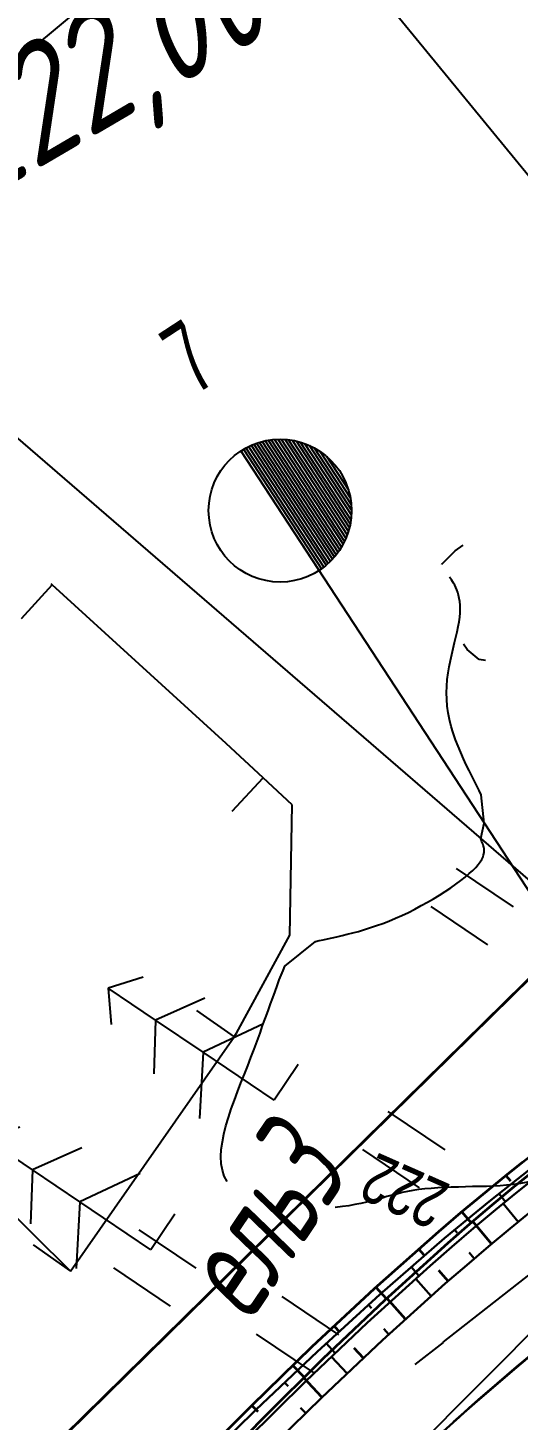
# Model space of a CAD drawing. Header units: millimetres. Extents: x -1799 to 6962, y -1020 to 4121.
# Drawn here: x 3992.9 to 4010.05, y 3305.39 to 3354.1 of the extents above; entities that cross this region are included whole.
import ezdxf
from ezdxf import colors
from ezdxf.entities.mleader import LeaderData, LeaderLine
from ezdxf.math import Vec2, Vec3

# ---------------------------------------------------------------- set-up
doc = ezdxf.new("R2010")
doc.units = ezdxf.units.MM
doc.linetypes.add('CONTI', pattern=[0])
for name, color, linetype, lineweight in [('10', 1, 'Continuous', 35), ('КОПИЯ_ОСЬ_13_ОТКОСЫ', 7, 'Continuous', 30), ('ОСЬ_ВЕРХ_ПОКРЫТИЯ_ОСЬ', 1, 'Continuous', 30), ('Ось_примыкания', 1, 'Continuous', 35), ('Отметки', 5, 'Continuous', 30)]:
    doc.layers.add(name, color=color, linetype=linetype, lineweight=lineweight)
for name, color, linetype in [('GOR_BDEFAULT', 212, 'CONTI'), ('NAD_MDEFAULT', 7, 'CONTI'), ('SIT_LDEFAULT', 7, 'CONTI'), ('USLZNDEFAULT', 7, 'CONTI'), ('КОПИЯ_ОСЬ_ТАНГЕНСЫ', 1, 'Continuous'), ('ОСЬ_ВЕРХ_ПОКРЫТИЯ_КИЛОМЕТЫ', 1, 'Continuous'), ('ОСЬ_ВЕРХ_ПОКРЫТИЯ_ОТКОСЫ', 7, 'Continuous'), ('ОСЬ_ВЕРХ_ПОКРЫТИЯ_ТАНГЕНСЫ', 1, 'Continuous'), ('разметка', 7, 'Continuous')]:
    doc.layers.add(name, color=color, linetype=linetype)
doc.styles.add('eskd', font='spds.shx', dxfattribs={"width": 1.2, "oblique": 15})
doc.styles.add('SHRFT', font='TXT', dxfattribs={"width": 3.5})
doc.styles.get("Standard").update_dxf_attribs({"font": 'arial.ttf'})
doc.styles.add('ГОСТ', font='', dxfattribs={"oblique": 15, "height": 4})
doc.styles.get('ГОСТ').set_extended_font_data('GOST type A')

# ---------------------------------------------------------------- blocks, each defined once
blk = doc.blocks.new('BL_2011')
at = {"color": 0}
for p, q in [((0, 0), (0, 2.4)), ((1.6, 0), (1.6, 2.4))]:
    blk.add_line(p, q, dxfattribs=at)
blk = doc.blocks.new('BL_105')
at = {"color": 0}
for p, q in [((0, 7), (-1, 6.2)), ((0, 5), (0, 7)), ((1, 6.2), (0, 7)), ((0, 5), (-1.6, 4)), ((0, 3), (0, 5)), ((1.6, 4), (0, 5)), ((0, 3), (-2, 1.8)), ((0, 0), (0, 3)), ((2, 1.8), (0, 3)), ((1.5, 0), (0, 0))]:
    blk.add_line(p, q, dxfattribs=at)
blk = doc.blocks.new('*U52')
at = {"layer": 'КОПИЯ_ОСЬ_13_ОТКОСЫ'}
for points in [[(740.723, 1076.977), (742.81, 1079.028), (744.947, 1081.061), (747.144, 1083.065), (749.41, 1085.029), (750.184, 1085.673), (750.965, 1086.309), (751.752, 1086.938), (752.353, 1087.406)], [(742.473, 1077.967), (744.559, 1080.03), (746.701, 1082.068), (748.908, 1084.069), (749.663, 1084.726), (750.423, 1085.377), (751.19, 1086.021), (751.776, 1086.5), (752.365, 1086.975)], [(751.314, 1086.59), (751.539, 1086.308)], [(749.764, 1085.325), (749.852, 1085.22)], [(748.248, 1084.022), (748.515, 1083.713)], [(746.745, 1082.702), (746.851, 1082.586)], [(745.268, 1081.354), (745.585, 1081.006)], [(743.813, 1079.982), (743.932, 1079.856)]]:
    blk.add_lwpolyline(points, dxfattribs=at)
blk = doc.blocks.new('_None')

msp = doc.modelspace()

# ---------------------------------------------------------------- linework, layer by layer
at = {"layer": '10'}
msp.add_line((4019.376, 3329.623), (3936.716, 3248.363), dxfattribs=at)
msp.add_lwpolyline([(4176.746, 3239.013), (4084.856, 3313.423), (4057.976, 3329.563), (4019.376, 3329.623), (3936.716, 3248.363), (3926.016, 3237.943), (3910.376, 3221.023), (3904.396, 3216.033), (3903.436, 3217.183), (3897.326, 3211.693), (3879.656, 3196.103), (3865.416, 3183.363), (3835.176, 3159.613), (3818.806, 3151.023), (3809.916, 3145.073), (3786.276, 3129.213), (3751.806, 3114.223), (3724.936, 3097.063)], dxfattribs=at)
at = {"layer": 'GOR_BDEFAULT', "color": 212, "elevation": 222, "flags": 128}
for points in [[(3999.872, 3313.739), (3999.762, 3313.929), (3999.702, 3314.139), (3999.662, 3314.359), (3999.652, 3314.609), (3999.662, 3314.859), (3999.702, 3315.129), (3999.752, 3315.399), (3999.822, 3315.689), (3999.912, 3315.979), (4000.012, 3316.279), (4000.122, 3316.579), (4000.232, 3316.879), (4000.352, 3317.189), (4000.472, 3317.489), (4000.592, 3317.789), (4000.702, 3318.079), (4000.812, 3318.369), (4000.922, 3318.649), (4001.022, 3318.929), (4001.112, 3319.199), (4001.212, 3319.459), (4001.302, 3319.709), (4001.392, 3319.949), (4001.472, 3320.169), (4001.552, 3320.389), (4001.622, 3320.589), (4001.692, 3320.789), (4001.762, 3320.959), (4001.832, 3321.119), (4001.892, 3321.269), (4002.962, 3322.139), (4003.092, 3322.169), (4003.232, 3322.189), (4003.382, 3322.229), (4003.542, 3322.259), (4003.712, 3322.299), (4003.892, 3322.339), (4004.072, 3322.389), (4004.262, 3322.439), (4004.462, 3322.489), (4004.672, 3322.549), (4004.882, 3322.619), (4005.092, 3322.689), (4005.312, 3322.769), (4005.532, 3322.849), (4005.762, 3322.949), (4005.982, 3323.049), (4006.212, 3323.149), (4006.432, 3323.269), (4006.662, 3323.389), (4006.882, 3323.509), (4007.092, 3323.629), (4007.302, 3323.759), (4007.502, 3323.889), (4007.692, 3324.009), (4007.872, 3324.139), (4008.042, 3324.269), (4008.202, 3324.389), (4008.342, 3324.509), (4008.462, 3324.619), (4008.572, 3324.729), (4008.652, 3324.829), (4008.722, 3324.919), (4008.782, 3325.009), (4008.822, 3325.099), (4008.842, 3325.169), (4008.862, 3325.249), (4008.862, 3325.319), (4008.862, 3325.379), (4008.852, 3325.439), (4008.832, 3325.499), (4008.812, 3325.549), (4008.792, 3325.599), (4008.772, 3325.649), (4008.752, 3325.699), (4008.742, 3325.739), (4008.862, 3326.269), (4008.752, 3327.269), (4008.682, 3327.419), (4008.602, 3327.579), (4008.522, 3327.749), (4008.432, 3327.929), (4008.332, 3328.119), (4008.232, 3328.319), (4008.142, 3328.529), (4008.042, 3328.749), (4007.952, 3328.969), (4007.862, 3329.189), (4007.782, 3329.429), (4007.712, 3329.659), (4007.652, 3329.899), (4007.602, 3330.129), (4007.572, 3330.369), (4007.552, 3330.609), (4007.542, 3330.839), (4007.552, 3331.069), (4007.572, 3331.299), (4007.602, 3331.529), (4007.642, 3331.749), (4007.682, 3331.969), (4007.732, 3332.179), (4007.782, 3332.389), (4007.822, 3332.589), (4007.872, 3332.779), (4007.912, 3332.969), (4007.952, 3333.149), (4007.982, 3333.319), (4008.012, 3333.479), (4008.022, 3333.629), (4008.022, 3333.769), (4008.022, 3333.899), (4008.012, 3334.029), (4007.992, 3334.139), (4007.962, 3334.249), (4007.942, 3334.349), (4007.902, 3334.439), (4007.872, 3334.519), (4007.832, 3334.599), (4007.792, 3334.669), (4007.752, 3334.729), (4007.722, 3334.789), (4007.682, 3334.839), (4007.652, 3334.879)], [(4016.162, 3317.239), (4015.742, 3316.969), (4015.672, 3316.929), (4015.592, 3316.879), (4015.522, 3316.829), (4015.432, 3316.779), (4015.342, 3316.719), (4015.252, 3316.669), (4015.162, 3316.609), (4015.072, 3316.549), (4014.972, 3316.489), (4014.872, 3316.419), (4014.782, 3316.359), (4014.682, 3316.299), (4014.592, 3316.239), (4014.502, 3316.189), (4014.422, 3316.129), (4013.382, 3315.449), (4013.312, 3315.399), (4013.232, 3315.349), (4013.162, 3315.289), (4013.082, 3315.239), (4013.002, 3315.179), (4012.922, 3315.119), (4012.842, 3315.059), (4012.752, 3314.999), (4012.662, 3314.939), (4012.572, 3314.879), (4012.482, 3314.809), (4012.392, 3314.749), (4012.302, 3314.679), (4012.202, 3314.609), (4012.102, 3314.539), (4012.012, 3314.469), (4011.902, 3314.399), (4011.802, 3314.329), (4011.692, 3314.259), (4011.582, 3314.189), (4011.462, 3314.119), (4011.342, 3314.059), (4011.212, 3313.989), (4011.072, 3313.929), (4010.932, 3313.879), (4010.782, 3313.819), (4010.612, 3313.769), (4010.442, 3313.729), (4010.262, 3313.689), (4010.062, 3313.659), (4009.862, 3313.629), (4009.642, 3313.609), (4009.422, 3313.589), (4009.182, 3313.579), (4008.942, 3313.569), (4008.702, 3313.559), (4008.452, 3313.559), (4008.212, 3313.549), (4007.962, 3313.539), (4007.712, 3313.539), (4007.472, 3313.529), (4007.242, 3313.519), (4007.012, 3313.499), (4006.782, 3313.479), (4006.572, 3313.459), (4006.372, 3313.419), (4006.182, 3313.389), (4005.992, 3313.349), (4005.812, 3313.299), (4005.642, 3313.259), (4005.462, 3313.209), (4005.292, 3313.159), (4005.112, 3313.109), (4004.932, 3313.059), (4004.742, 3313.019), (4004.552, 3312.969), (4004.342, 3312.929), (4004.132, 3312.889), (4003.902, 3312.859), (4003.652, 3312.829)]]:
    msp.add_lwpolyline(points, dxfattribs=at)
at = {"layer": 'SIT_LDEFAULT', "color": 7}
for p, q in [((4007.392, 3335.349), (4007.852, 3335.799)), ((4007.852, 3335.799), (4008.122, 3335.999)), ((4007.382, 3335.329), (4007.392, 3335.349)), ((3992.672, 3333.429), (3993.752, 3334.609)), ((3993.752, 3334.609), (3993.712, 3334.649)), ((3999.832, 3329.059), (3993.752, 3334.609)), ((4008.272, 3332.349), (4008.142, 3332.539)), ((4008.692, 3331.999), (4008.272, 3332.349)), ((4008.912, 3331.969), (4008.692, 3331.999)), ((4001.132, 3327.859), (3999.832, 3329.059)), ((4000.042, 3326.689), (4001.132, 3327.859)), ((4002.142, 3326.919), (4001.132, 3327.859)), ((4002.062, 3322.359), (4002.142, 3326.919)), ((4000.202, 3318.929), (4002.062, 3322.359)), ((3998.802, 3319.719), (4000.112, 3318.799)), ((3994.392, 3310.599), (4000.112, 3318.799)), ((4000.112, 3318.799), (4000.202, 3318.929)), ((3990.582, 3314.369), (3994.392, 3310.599)), ((3993.082, 3311.519), (3994.392, 3310.599)), ((4007.432, 3308.119), (4010.812, 3310.759)), ((4006.452, 3307.339), (4007.442, 3308.109))]:
    msp.add_line(p, q, dxfattribs=at)
at = {"layer": 'КОПИЯ_ОСЬ_13_ОТКОСЫ'}
for points in [[(4000.54, 3304.691), (4002.625, 3306.754), (4004.768, 3308.792), (4006.975, 3310.793), (4007.729, 3311.45), (4008.49, 3312.101), (4009.257, 3312.745), (4009.842, 3313.224), (4010.432, 3313.699)], [(4010.051, 3312.324), (4009.528, 3312.968)], [(4001.084, 3304.124), (4003.167, 3306.17), (4005.304, 3308.188), (4007.502, 3310.167), (4008.252, 3310.817), (4009.009, 3311.459), (4009.77, 3312.095), (4010.352, 3312.568)], [(4008.516, 3311.042), (4008.34, 3311.249)], [(4007.011, 3309.725), (4006.466, 3310.331)], [(4005.524, 3308.387), (4005.346, 3308.586)], [(4004.066, 3307.019), (4003.516, 3307.601)], [(4002.623, 3305.635), (4002.438, 3305.822)]]:
    msp.add_lwpolyline(points, dxfattribs=at)
at = {"layer": 'КОПИЯ_ОСЬ_ТАНГЕНСЫ'}
msp.add_line((3862.78, 3160.132), (4042.582, 3340.679), dxfattribs=at)
at = {"layer": 'ОСЬ_ВЕРХ_ПОКРЫТИЯ_КИЛОМЕТЫ'}
for p, q in [((4000.615, 3339.45), (4003.332, 3335.296)), ((4000.706, 3339.493), (4003.407, 3335.362)), ((4000.8, 3339.533), (4003.481, 3335.432)), ((4000.896, 3339.568), (4003.552, 3335.506)), ((4000.994, 3339.601), (4003.621, 3335.583)), ((4001.095, 3339.629), (4003.688, 3335.664)), ((4001.199, 3339.654), (4003.752, 3335.749)), ((4001.305, 3339.674), (4003.813, 3335.839)), ((4001.414, 3339.69), (4003.871, 3335.932)), ((4001.526, 3339.701), (4003.927, 3336.03)), ((4001.641, 3339.708), (4003.979, 3336.133)), ((4001.76, 3339.709), (4004.027, 3336.242)), ((4001.883, 3339.704), (4004.072, 3336.356)), ((4002.01, 3339.692), (4004.112, 3336.477)), ((4002.142, 3339.673), (4004.148, 3336.605)), ((4002.279, 3339.646), (4004.178, 3336.742)), ((4002.423, 3339.609), (4004.201, 3336.889)), ((4002.575, 3339.559), (4004.217, 3337.048)), ((4002.737, 3339.494), (4004.222, 3337.223)), ((4017.594, 3312.938), (4000.354, 3339.301)), ((4000.354, 3339.301), (4003.09, 3335.117)), ((4000.439, 3339.354), (4003.173, 3335.173)), ((4000.526, 3339.404), (4003.253, 3335.233)), ((4002.913, 3339.407), (4004.213, 3337.419)), ((4003.111, 3339.288), (4004.183, 3337.648)), ((4003.348, 3339.108), (4004.114, 3337.937)), ((4003.814, 3338.577), (4003.814, 3338.577))]:
    msp.add_line(p, q, dxfattribs=at)
msp.add_circle((4001.722, 3337.209), 2.5, dxfattribs=at)
at = {"layer": 'ОСЬ_ВЕРХ_ПОКРЫТИЯ_ОСЬ'}
msp.add_lwpolyline([(4007.793, 3305.327), (4008.523, 3305.97), (4009.257, 3306.607), (4009.998, 3307.237), (4010.745, 3307.859), (4011.498, 3308.474), (4012.257, 3309.081), (4013.024, 3309.679), (4013.797, 3310.268), (4014.578, 3310.847), (4015.366, 3311.416), (4016.162, 3311.975), (4016.966, 3312.522), (4017.777, 3313.057), (4018.597, 3313.58), (4019.424, 3314.091), (4019.561, 3314.171)], dxfattribs=at)
at = {"layer": 'ОСЬ_ВЕРХ_ПОКРЫТИЯ_ОТКОСЫ'}
msp.add_lwpolyline([(3994.775, 3297.633), (3994.82, 3297.678), (3996.641, 3299.579), (3999.098, 3302.116), (4001.084, 3304.124), (4003.167, 3306.17), (4005.304, 3308.188), (4007.502, 3310.167), (4008.252, 3310.817), (4009.009, 3311.459), (4009.77, 3312.095), (4010.352, 3312.568), (4010.937, 3313.036), (4011.526, 3313.5), (4012.118, 3313.959), (4012.721, 3314.413), (4013.327, 3314.862), (4013.937, 3315.306), (4014.552, 3315.744), (4015.148, 3316.157), (4015.749, 3316.565), (4016.353, 3316.967), (4016.521, 3317.076)], dxfattribs=at)
at = {"layer": 'ОСЬ_ВЕРХ_ПОКРЫТИЯ_ТАНГЕНСЫ'}
msp.add_line((3862.782, 3160.129), (4042.582, 3340.679), dxfattribs=at)
at = {"layer": 'Ось_примыкания', "color": 0}
for p, q in [((4009.626, 3313.954), (4009.778, 3313.764)), ((4008.083, 3312.681), (4008.407, 3312.293)), ((4009.121, 3311.553), (4008.464, 3312.34)), ((4006.572, 3311.371), (4006.746, 3311.175)), ((4007.601, 3310.253), (4007.275, 3310.63)), ((4005.076, 3310.044), (4005.434, 3309.64)), ((4006.113, 3308.917), (4005.451, 3309.653)), ((4003.613, 3308.681), (4003.804, 3308.476)), ((4004.642, 3307.563), (4004.312, 3307.912)), ((4002.165, 3307.302), (4002.568, 3306.888)), ((4003.188, 3306.189), (4002.547, 3306.867)), ((4000.732, 3305.907), (4000.939, 3305.693))]:
    msp.add_line(p, q, dxfattribs=at)
for points in [[(3993.627, 3298.872), (3993.627, 3298.872), (3995.558, 3300.661), (3998.038, 3303.195), (4000.731, 3305.906), (4002.848, 3307.967), (4005.026, 3310), (4007.276, 3311.995), (4008.046, 3312.65), (4008.823, 3313.298), (4009.606, 3313.938), (4010.204, 3314.415), (4010.807, 3314.887), (4011.413, 3315.354), (4012.024, 3315.816), (4012.646, 3316.273), (4013.272, 3316.725), (4013.903, 3317.172), (4014.537, 3317.612), (4015.138, 3318.023), (4015.67, 3318.379)], [(3994.046, 3298.42), (3994.046, 3298.42), (3996.015, 3300.205), (3998.478, 3302.748), (3999.101, 3303.383), (4001.141, 3305.473), (4003.232, 3307.547), (4005.383, 3309.592), (4007.604, 3311.598), (4008.365, 3312.256), (4009.132, 3312.908), (4009.905, 3313.551), (4010.496, 3314.031), (4011.091, 3314.505), (4011.69, 3314.975), (4012.293, 3315.44), (4012.907, 3315.901), (4013.526, 3316.355), (4014.148, 3316.805), (4014.775, 3317.248), (4015.374, 3317.652), (4015.912, 3318.008)]]:
    msp.add_lwpolyline(points, dxfattribs=at)
at = {"layer": 'разметка', "lineweight": 30, "ltscale": 7}
msp.add_lwpolyline([(3980.697, 3278.538), (3994.81, 3292.709), (3997.297, 3295.207, -0.015766), (4008, 3305.51, -0.045736), (4019.252, 3313.958)], format="xyb", dxfattribs=at)

# ---------------------------------------------------------------- block references
at = {"layer": 'USLZNDEFAULT', "color": 7, "rotation": 56}
for name, p in [('BL_2011', (4008.992, 3322.019)), ('BL_105', (4001.512, 3316.589)), ('BL_105', (3997.202, 3311.349)), ('BL_2011', (4006.602, 3313.519)), ('BL_2011', (3997.892, 3309.379)), ('BL_2011', (4002.886, 3307.052))]:
    msp.add_blockref(name, p, dxfattribs=at)
at = {"layer": 'КОПИЯ_ОСЬ_13_ОТКОСЫ'}
msp.add_blockref('*U52', (3258.067, 2226.724), dxfattribs=at)

# ---------------------------------------------------------------- texts
at = {"layer": 'GOR_BDEFAULT', "color": 212, "style": 'SHRFT', "width": 0.75}
msp.add_text('222', height=1.7223, rotation=156.1617, dxfattribs=at).set_placement((4007.738, 3313.608, 222))
at = {"layer": 'NAD_MDEFAULT', "color": 7, "style": 'eskd', "oblique": 10, "width": 0.8}
msp.add_text('ель3', height=3.5, rotation=56, dxfattribs=at).set_placement((4000.633, 3308.732))
at = {"layer": 'ОСЬ_ВЕРХ_ПОКРЫТИЯ_КИЛОМЕТЫ', "width": 0.6}
msp.add_text('7', height=2.5, rotation=33.1824, dxfattribs=at).set_placement((3998.734, 3341.229))
at = {"layer": 'Отметки', "color": 0, "style": 'ГОСТ', "oblique": 15}
msp.add_text('222,00', height=4, rotation=30.3969, dxfattribs=at).set_placement((3991.181, 3347.956, 126.574))

# ---------------------------------------------------------------- leaders
at = {"layer": 'Отметки', "ltscale": 0.2}
ml = msp.add_multileader_mtext('Standard', dxfattribs=at)
ml.set_content('221,95', color=256, style='ГОСТ')
ml.set_leader_properties()
ml.set_arrow_properties(name='NONE')
ml.build(insert=Vec2(0, 0))
ml.multileader.update_dxf_attribs({"text_left_attachment_type": 6, "text_right_attachment_type": 6, "dogleg_length": 0.36, "arrow_head_size": 2})
ctx = ml.context
ctx.base_point, ctx.arrow_head_size, ctx.landing_gap_size, ctx.plane_origin, ctx.plane_x_axis, ctx.plane_y_axis = Vec3(4004.18, 3368.289), 2, 0, Vec3(4073.21, 3311.866), Vec3(0.865294, 0.501265), Vec3(-0.501265, 0.865294)
ctx.left_attachment, ctx.right_attachment = 6, 6
notes = []
notes.append((ctx, [(0, (1, 1, 0), (4003.868, 3368.108), (0.865294, 0.501265), 0.36, [(0, [(4029.771, 3334.426)], 0, [])])]))
ctx.mtext.insert, ctx.mtext.text_direction, ctx.mtext.rotation, ctx.mtext.line_spacing_style, ctx.mtext.flow_direction = Vec3(4001.874, 3372.269), Vec3(0.865294, 0.501265), 0.525061, 2, 5
ml = msp.add_multileader_mtext('Standard', dxfattribs=at)
ml.set_content('222,26', color=256, style='ГОСТ')
ml.set_leader_properties()
ml.set_arrow_properties(name='NONE')
ml.build(insert=Vec2(0, 0))
ml.multileader.update_dxf_attribs({"text_left_attachment_type": 6, "text_right_attachment_type": 6, "dogleg_length": 0.36, "arrow_head_size": 2})
ctx = ml.context
ctx.base_point, ctx.arrow_head_size, ctx.landing_gap_size, ctx.plane_origin, ctx.plane_x_axis, ctx.plane_y_axis = Vec3(3983.449, 3349.585), 2, 0, Vec3(4057.779, 3296.233), Vec3(0.865294, 0.501265), Vec3(-0.501265, 0.865294)
ctx.left_attachment, ctx.right_attachment, ctx.text_align_type = 6, 6, 2
notes.append((ctx, [(1, (1, 1, 0), (4001.367, 3359.965), (-0.865294, -0.501265), 0.36, [(0, [(4033.986, 3320.149)], 0, [])])]))
ctx.mtext.insert, ctx.mtext.text_direction, ctx.mtext.rotation, ctx.mtext.alignment, ctx.mtext.line_spacing_style, ctx.mtext.flow_direction = Vec3(3998.749, 3363.765), Vec3(0.865294, 0.501265), 0.525061, 3, 2, 5
ml = msp.add_multileader_mtext('Standard', dxfattribs=at)
ml.set_content('222,38', color=256, style='ГОСТ')
ml.set_leader_properties()
ml.set_arrow_properties(name='NONE')
ml.build(insert=Vec2(0, 0))
ml.multileader.update_dxf_attribs({"text_left_attachment_type": 6, "text_right_attachment_type": 6, "dogleg_length": 0.36, "arrow_head_size": 2})
ctx = ml.context
ctx.base_point, ctx.arrow_head_size, ctx.landing_gap_size, ctx.plane_origin, ctx.plane_x_axis, ctx.plane_y_axis = Vec3(3968.659, 3333.135), 2, 0, Vec3(4050.999, 3293.062), Vec3(0.76947, 0.638683), Vec3(-0.638683, 0.76947)
ctx.left_attachment, ctx.right_attachment, ctx.text_align_type = 6, 6, 2
notes.append((ctx, [(1, (1, 1, 0), (3984.739, 3346.482), (-0.76947, -0.638683), 0.36, [(0, [(4021.104, 3315.071)], 0, [])])]))
ctx.mtext.insert, ctx.mtext.text_direction, ctx.mtext.rotation, ctx.mtext.alignment, ctx.mtext.line_spacing_style, ctx.mtext.flow_direction = Vec3(3981.524, 3349.792), Vec3(0.76947, 0.638683), 0.692785, 3, 2, 5
for ctx, leaders in notes:
    for number, flags, end, landing, length, lines in leaders:
        leader = LeaderData()
        leader.index, (leader.has_last_leader_line, leader.has_dogleg_vector, leader.attachment_direction) = number, flags
        leader.last_leader_point, leader.dogleg_vector, leader.dogleg_length = Vec3(end), Vec3(landing), length
        for number, points, colour, breaks in lines:
            line = LeaderLine()
            line.index, line.vertices, line.color, line.breaks = number, Vec3.list(points), colors.encode_raw_color(colour), breaks
            leader.lines.append(line)
        ctx.leaders.append(leader)

doc.saveas('drawing.dxf')
